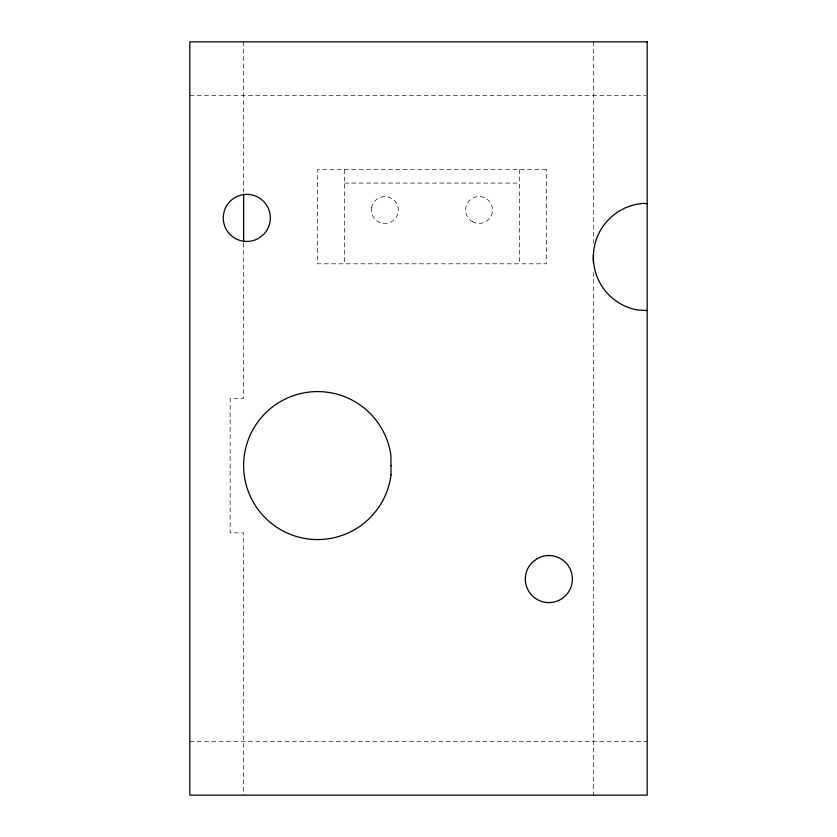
<?xml version="1.0" encoding="UTF-8"?>
<svg xmlns="http://www.w3.org/2000/svg" width="837" height="837" viewBox="0 0 837 837"><rect width="100%" height="100%" fill="white"/><g stroke="black" fill="none" stroke-linecap="round" stroke-linejoin="round"><path stroke-width="0.63" stroke-dasharray="4.18 3.14" d="M189.821 95.659L645.902 95.659M344.52 183.094L519.39 183.094M189.821 741.341L647.179 741.341M593.37 41.85L593.37 243.358M593.37 272.109L593.37 795.15M519.39 169.639L519.39 263.801M344.52 169.639L344.52 263.801M243.63 41.85L243.63 192.196M243.63 243.075L243.63 398.318L230.175 398.318L230.175 532.845L243.63 532.845L243.63 795.15M371.638 207.576L371.461 211.081A13.455 13.455 0 0 0 382.446 223.228L385.951 223.406A13.455 13.455 0 0 0 398.098 212.42L398.276 208.915A13.455 13.455 0 0 0 371.638 207.576M546.289 169.639L317.61 169.639L317.61 263.801L546.289 263.801L546.289 169.639M472.309 221.648A13.455 13.455 0 0 0 492.48 209.993A13.455 13.455 0 0 0 472.309 198.348A13.455 13.455 0 0 0 472.309 221.648"/><path stroke-width="1.26" d="M390.963 465.581L391.601 465.581M647.179 203.642L643.266 203.412A53.809 53.809 0 0 0 637.072 309.931L647.179 310.517M593.37 255.118L593.37 262.964M243.63 194.801L243.63 241.767M263.467 234.548L258.591 238.294A23.541 23.541 0 0 1 223.364 219.953A23.541 23.541 0 0 1 254.866 195.785A23.541 23.541 0 0 1 263.467 234.548M537.103 558.666L532.227 562.412A23.541 23.541 0 0 0 540.817 601.175A23.541 23.541 0 0 0 572.32 577.007A23.541 23.541 0 0 0 537.103 558.666M647.179 41.85L189.821 41.85L189.821 795.15L647.179 795.15L647.179 41.85M391.015 474.809L390.91 455.495A73.98 73.98 0 0 0 277.497 403.413A73.98 73.98 0 0 0 278.229 528.21A73.98 73.98 0 0 0 391.015 474.809"/></g></svg>
